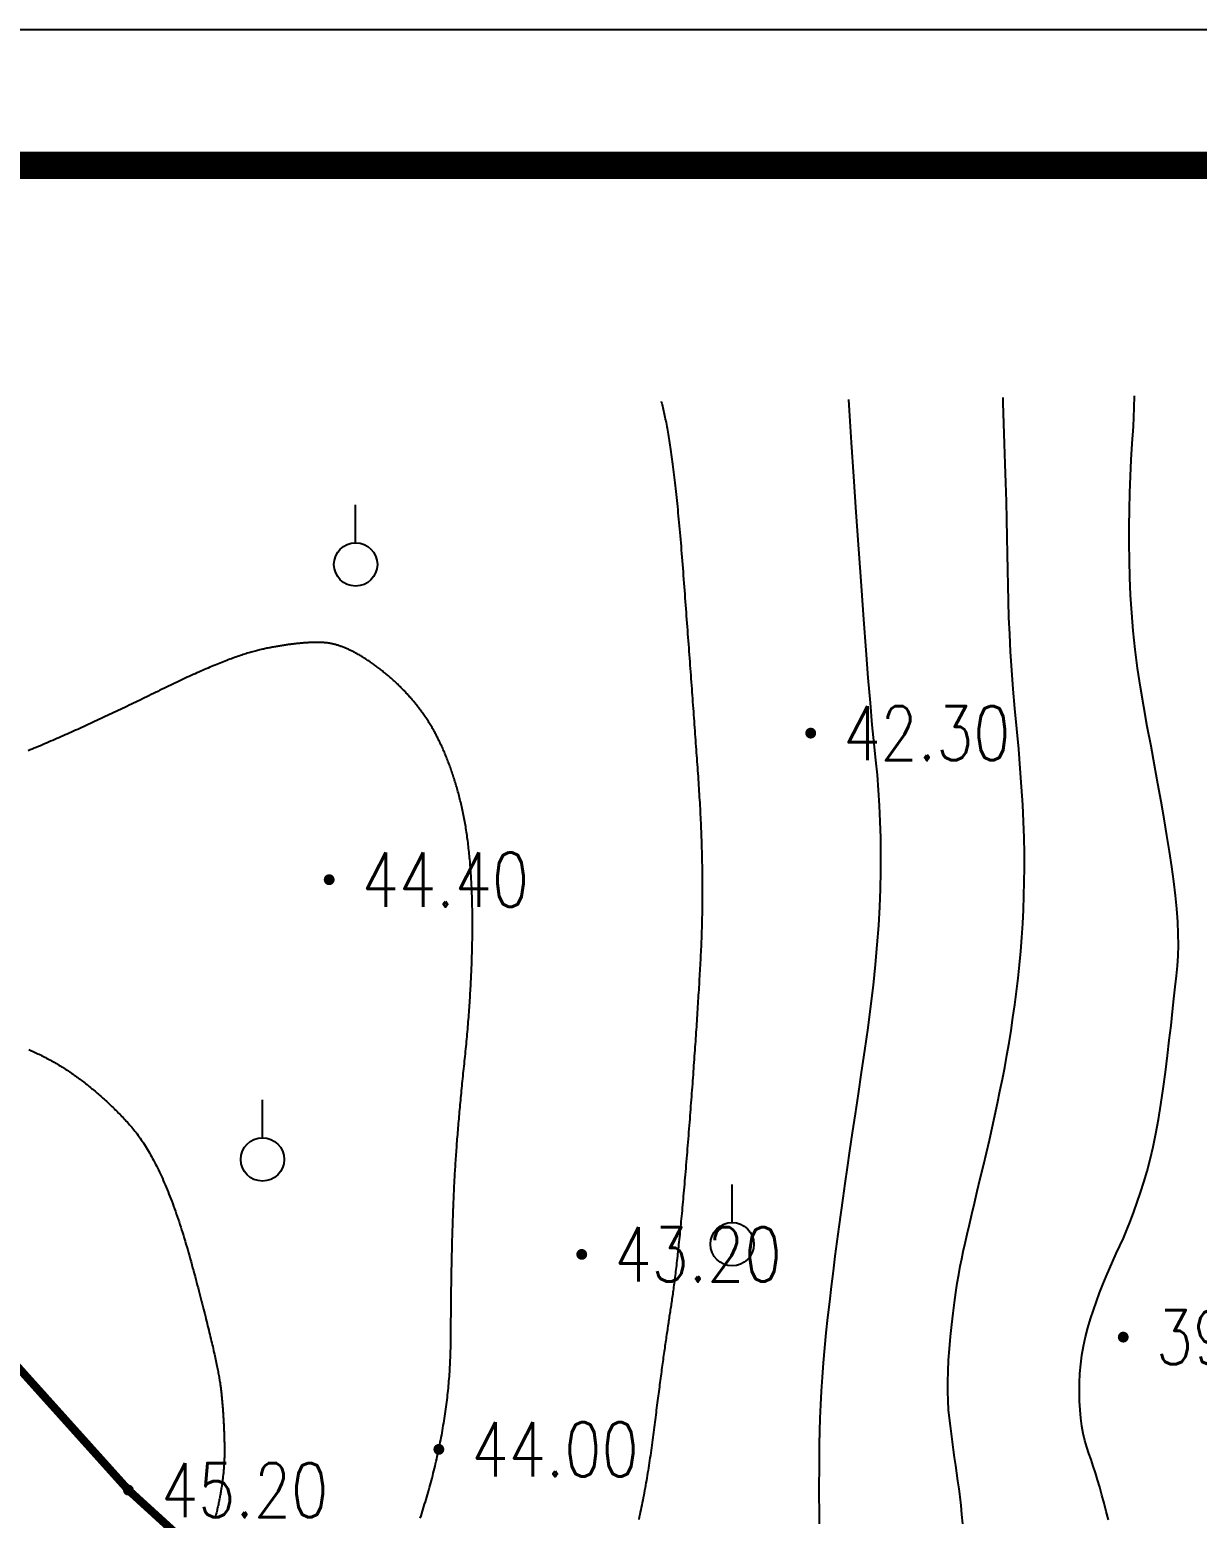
# Model space of a CAD drawing. Extents: x 39624947 to 39626627, y 3418539 to 3418836.
# Drawn here: x 39626000.7 to 39626043.8, y 3418781.3 to 3418836.2 of the extents above; entities that cross this region are included whole.
import ezdxf
from ezdxf.enums import TextEntityAlignment as Align

# ---------------------------------------------------------------- set-up
doc = ezdxf.new("R2010")
doc.units = 0
doc.linetypes.add('X3', pattern=[5, 4, -1])
doc.layers.get('0').update_dxf_attribs({"linetype": 'CONTINUOUS'})
for name, color, linetype in [('DLSS', 4, 'CONTINUOUS'), ('GCD', 7, 'CONTINUOUS'), ('PUB_TITLE', 4, 'CONTINUOUS'), ('PUB_WALL', 9, 'CONTINUOUS')]:
    doc.layers.add(name, color=color, linetype=linetype)
doc.styles.add('HZ', font='rs.shx', dxfattribs={"width": 0.8, "bigfont": 'hztxt.shx'})

# ---------------------------------------------------------------- blocks, each defined once
blk = doc.blocks.new('GC125')
blk.add_line((0, 0.8), (0, 2.2))
blk.add_circle((0, 0), 0.8)
blk = doc.blocks.new('GC200')
at = {"linetype": 'Continuous', "const_width": 0.2, "flags": 128}
blk.add_lwpolyline([(-0.1, 0, 1), (0.1, 0, 1)], format="xyb", close=True, dxfattribs=at)
blk = doc.blocks.new('111133333777777')
at = {"layer": 'PUB_WALL', "color": 252, "ltscale": 0.01}
for points, elevation in [([(39623380.284, 3418814.737), (39623380.285, 3418814.733), (39623380.299, 3418814.68), (39623380.313, 3418814.626), (39623380.326, 3418814.571), (39623380.34, 3418814.516), (39623380.354, 3418814.459), (39623380.367, 3418814.402), (39623380.381, 3418814.343), (39623380.394, 3418814.283), (39623380.408, 3418814.222), (39623380.421, 3418814.159), (39623380.434, 3418814.095), (39623380.448, 3418814.029), (39623380.461, 3418813.962), (39623380.474, 3418813.894), (39623380.487, 3418813.824), (39623380.5, 3418813.753), (39623380.513, 3418813.68), (39623380.526, 3418813.607), (39623380.539, 3418813.531), (39623380.552, 3418813.455), (39623380.564, 3418813.377), (39623380.577, 3418813.297), (39623380.59, 3418813.217), (39623380.602, 3418813.134), (39623380.615, 3418813.051), (39623380.627, 3418812.966), (39623380.64, 3418812.88), (39623380.652, 3418812.792), (39623380.665, 3418812.703), (39623380.677, 3418812.613), (39623380.689, 3418812.521), (39623380.701, 3418812.428), (39623380.714, 3418812.334), (39623380.726, 3418812.238), (39623380.738, 3418812.14), (39623380.75, 3418812.042), (39623380.762, 3418811.942), (39623380.774, 3418811.84), (39623380.785, 3418811.738), (39623380.797, 3418811.634), (39623380.809, 3418811.528), (39623380.821, 3418811.421), (39623380.832, 3418811.313), (39623380.844, 3418811.203), (39623380.855, 3418811.092), (39623380.867, 3418810.98), (39623380.878, 3418810.866), (39623380.89, 3418810.751), (39623380.901, 3418810.634), (39623380.912, 3418810.517), (39623380.924, 3418810.397), (39623380.935, 3418810.277), (39623380.946, 3418810.155), (39623380.957, 3418810.031), (39623380.968, 3418809.906), (39623380.979, 3418809.78), (39623380.99, 3418809.653), (39623381.001, 3418809.524), (39623381.012, 3418809.394), (39623381.022, 3418809.262), (39623381.033, 3418809.129), (39623381.044, 3418808.995), (39623381.054, 3418808.861), (39623381.065, 3418808.726), (39623381.076, 3418808.591), (39623381.086, 3418808.455), (39623381.096, 3418808.319), (39623381.107, 3418808.182), (39623381.117, 3418808.045), (39623381.127, 3418807.908), (39623381.138, 3418807.772), (39623381.148, 3418807.635), (39623381.158, 3418807.5), (39623381.168, 3418807.365), (39623381.178, 3418807.23), (39623381.188, 3418807.096), (39623381.198, 3418806.963), (39623381.208, 3418806.83), (39623381.218, 3418806.697), (39623381.228, 3418806.565), (39623381.238, 3418806.433), (39623381.247, 3418806.302), (39623381.257, 3418806.171), (39623381.267, 3418806.041), (39623381.276, 3418805.912), (39623381.286, 3418805.782), (39623381.295, 3418805.654), (39623381.305, 3418805.526), (39623381.314, 3418805.398), (39623381.324, 3418805.271), (39623381.333, 3418805.144), (39623381.342, 3418805.018), (39623381.351, 3418804.892), (39623381.361, 3418804.767), (39623381.37, 3418804.642), (39623381.379, 3418804.518), (39623381.388, 3418804.394), (39623381.397, 3418804.271), (39623381.406, 3418804.148), (39623381.415, 3418804.025), (39623381.424, 3418803.904), (39623381.433, 3418803.782), (39623381.441, 3418803.661), (39623381.45, 3418803.541), (39623381.459, 3418803.421), (39623381.468, 3418803.302), (39623381.476, 3418803.183), (39623381.485, 3418803.064), (39623381.493, 3418802.947), (39623381.502, 3418802.829), (39623381.51, 3418802.712), (39623381.519, 3418802.596), (39623381.527, 3418802.48), (39623381.535, 3418802.364), (39623381.543, 3418802.249), (39623381.552, 3418802.135), (39623381.56, 3418802.021), (39623381.568, 3418801.907), (39623381.576, 3418801.794), (39623381.584, 3418801.682), (39623381.592, 3418801.57), (39623381.6, 3418801.458), (39623381.608, 3418801.347), (39623381.616, 3418801.237), (39623381.623, 3418801.127), (39623381.631, 3418801.017), (39623381.639, 3418800.908), (39623381.646, 3418800.799), (39623381.654, 3418800.69), (39623381.661, 3418800.582), (39623381.668, 3418800.474), (39623381.675, 3418800.366), (39623381.682, 3418800.259), (39623381.688, 3418800.151), (39623381.695, 3418800.045), (39623381.701, 3418799.938), (39623381.707, 3418799.831), (39623381.713, 3418799.725), (39623381.719, 3418799.619), (39623381.724, 3418799.512), (39623381.729, 3418799.407), (39623381.735, 3418799.301), (39623381.739, 3418799.195), (39623381.744, 3418799.09), (39623381.749, 3418798.985), (39623381.753, 3418798.88), (39623381.757, 3418798.775), (39623381.761, 3418798.67), (39623381.764, 3418798.565), (39623381.768, 3418798.461), (39623381.771, 3418798.357), (39623381.774, 3418798.253), (39623381.777, 3418798.149), (39623381.78, 3418798.045), (39623381.782, 3418797.942), (39623381.784, 3418797.838), (39623381.786, 3418797.735), (39623381.788, 3418797.632), (39623381.79, 3418797.529), (39623381.791, 3418797.427), (39623381.793, 3418797.324), (39623381.794, 3418797.222), (39623381.794, 3418797.12), (39623381.795, 3418797.018), (39623381.795, 3418796.916), (39623381.796, 3418796.814), (39623381.796, 3418796.713), (39623381.796, 3418796.612), (39623381.795, 3418796.511), (39623381.795, 3418796.41), (39623381.794, 3418796.309), (39623381.793, 3418796.208), (39623381.792, 3418796.108), (39623381.79, 3418796.008), (39623381.789, 3418795.907), (39623381.787, 3418795.807), (39623381.785, 3418795.708), (39623381.783, 3418795.608), (39623381.78, 3418795.509), (39623381.778, 3418795.409), (39623381.775, 3418795.31), (39623381.772, 3418795.212), (39623381.769, 3418795.113), (39623381.765, 3418795.014), (39623381.762, 3418794.916), (39623381.758, 3418794.818), (39623381.754, 3418794.72), (39623381.75, 3418794.622), (39623381.745, 3418794.524), (39623381.741, 3418794.426), (39623381.736, 3418794.328), (39623381.731, 3418794.231), (39623381.726, 3418794.132), (39623381.721, 3418794.034), (39623381.716, 3418793.936), (39623381.71, 3418793.837), (39623381.705, 3418793.739), (39623381.699, 3418793.64), (39623381.693, 3418793.541), (39623381.688, 3418793.441), (39623381.682, 3418793.341), (39623381.676, 3418793.24), (39623381.67, 3418793.139), (39623381.664, 3418793.038), (39623381.657, 3418792.936), (39623381.651, 3418792.834), (39623381.645, 3418792.731), (39623381.638, 3418792.628), (39623381.632, 3418792.524), (39623381.625, 3418792.42), (39623381.619, 3418792.316), (39623381.612, 3418792.211), (39623381.605, 3418792.106), (39623381.599, 3418792), (39623381.592, 3418791.894), (39623381.585, 3418791.787), (39623381.578, 3418791.68), (39623381.57, 3418791.573), (39623381.563, 3418791.465), (39623381.556, 3418791.357), (39623381.549, 3418791.248), (39623381.541, 3418791.139), (39623381.534, 3418791.03), (39623381.526, 3418790.92), (39623381.519, 3418790.809), (39623381.511, 3418790.698), (39623381.503, 3418790.587), (39623381.495, 3418790.475), (39623381.487, 3418790.363), (39623381.479, 3418790.251), (39623381.471, 3418790.138), (39623381.463, 3418790.024), (39623381.455, 3418789.91), (39623381.446, 3418789.796), (39623381.438, 3418789.681), (39623381.43, 3418789.566), (39623381.421, 3418789.451), (39623381.412, 3418789.335), (39623381.404, 3418789.218), (39623381.395, 3418789.102), (39623381.386, 3418788.984), (39623381.377, 3418788.867), (39623381.368, 3418788.749), (39623381.359, 3418788.63), (39623381.35, 3418788.511), (39623381.341, 3418788.392), (39623381.332, 3418788.272), (39623381.322, 3418788.152), (39623381.313, 3418788.031), (39623381.303, 3418787.91), (39623381.294, 3418787.788), (39623381.284, 3418787.666), (39623381.275, 3418787.544), (39623381.265, 3418787.422), (39623381.255, 3418787.299), (39623381.245, 3418787.178), (39623381.235, 3418787.056), (39623381.225, 3418786.935), (39623381.216, 3418786.814), (39623381.206, 3418786.694), (39623381.196, 3418786.574), (39623381.186, 3418786.454), (39623381.176, 3418786.336), (39623381.166, 3418786.219), (39623381.156, 3418786.103), (39623381.146, 3418785.988), (39623381.136, 3418785.874), (39623381.126, 3418785.761), (39623381.117, 3418785.649), (39623381.107, 3418785.538), (39623381.097, 3418785.429), (39623381.087, 3418785.32), (39623381.078, 3418785.213), (39623381.068, 3418785.107), (39623381.058, 3418785.001), (39623381.049, 3418784.897), (39623381.039, 3418784.794), (39623381.029, 3418784.692), (39623381.02, 3418784.591), (39623381.01, 3418784.492), (39623381.001, 3418784.393), (39623380.991, 3418784.295), (39623380.982, 3418784.199), (39623380.972, 3418784.104), (39623380.963, 3418784.009), (39623380.953, 3418783.916), (39623380.944, 3418783.824), (39623380.934, 3418783.733), (39623380.925, 3418783.643), (39623380.916, 3418783.554), (39623380.906, 3418783.466), (39623380.897, 3418783.38), (39623380.888, 3418783.294), (39623380.878, 3418783.21), (39623380.869, 3418783.126), (39623380.86, 3418783.044), (39623380.85, 3418782.963), (39623380.841, 3418782.882), (39623380.832, 3418782.803), (39623380.823, 3418782.726), (39623380.814, 3418782.649), (39623380.805, 3418782.573), (39623380.796, 3418782.498), (39623380.786, 3418782.425), (39623380.777, 3418782.352), (39623380.768, 3418782.281), (39623380.759, 3418782.21), (39623380.75, 3418782.141), (39623380.741, 3418782.073), (39623380.732, 3418782.006), (39623380.723, 3418781.94), (39623380.715, 3418781.875), (39623380.706, 3418781.811), (39623380.697, 3418781.749), (39623380.688, 3418781.687), (39623380.679, 3418781.627), (39623380.67, 3418781.567), (39623380.661, 3418781.509), (39623380.653, 3418781.45), (39623380.644, 3418781.392), (39623380.635, 3418781.334), (39623380.626, 3418781.276), (39623380.617, 3418781.218), (39623380.608, 3418781.161), (39623380.599, 3418781.104), (39623380.59, 3418781.046), (39623380.581, 3418780.988), (39623380.572, 3418780.93), (39623380.563, 3418780.87), (39623380.554, 3418780.81), (39623380.545, 3418780.75), (39623380.536, 3418780.689), (39623380.526, 3418780.627), (39623380.517, 3418780.564), (39623380.508, 3418780.501), (39623380.498, 3418780.437), (39623380.489, 3418780.373), (39623380.479, 3418780.308), (39623380.469, 3418780.242), (39623380.46, 3418780.176), (39623380.45, 3418780.109), (39623380.44, 3418780.041), (39623380.431, 3418779.973), (39623380.421, 3418779.904), (39623380.411, 3418779.834), (39623380.401, 3418779.764), (39623380.391, 3418779.693), (39623380.381, 3418779.622), (39623380.371, 3418779.549), (39623380.36, 3418779.477), (39623380.35, 3418779.403), (39623380.34, 3418779.329), (39623380.33, 3418779.254), (39623380.319, 3418779.179), (39623380.309, 3418779.103), (39623380.298, 3418779.026), (39623380.288, 3418778.949), (39623380.277, 3418778.871), (39623380.267, 3418778.793), (39623380.256, 3418778.713), (39623380.245, 3418778.634), (39623380.234, 3418778.553), (39623380.224, 3418778.472), (39623380.213, 3418778.39), (39623380.202, 3418778.308), (39623380.191, 3418778.225), (39623380.18, 3418778.141), (39623380.169, 3418778.057), (39623380.158, 3418777.972), (39623380.146, 3418777.886), (39623380.135, 3418777.8), (39623380.124, 3418777.713), (39623380.112, 3418777.625), (39623380.101, 3418777.537), (39623380.09, 3418777.448), (39623380.078, 3418777.359), (39623380.067, 3418777.269), (39623380.055, 3418777.178), (39623380.043, 3418777.087), (39623380.032, 3418776.995), (39623380.02, 3418776.902), (39623380.008, 3418776.809), (39623379.996, 3418776.715), (39623379.984, 3418776.622), (39623379.972, 3418776.528), (39623379.959, 3418776.434), (39623379.947, 3418776.34), (39623379.934, 3418776.246), (39623379.921, 3418776.151), (39623379.908, 3418776.057), (39623379.895, 3418775.962), (39623379.882, 3418775.868), (39623379.868, 3418775.774), (39623379.854, 3418775.681), (39623379.84, 3418775.587), (39623379.825, 3418775.494), (39623379.811, 3418775.401), (39623379.796, 3418775.309), (39623379.781, 3418775.216), (39623379.766, 3418775.124), (39623379.75, 3418775.032), (39623379.734, 3418774.94), (39623379.719, 3418774.849), (39623379.702, 3418774.757), (39623379.686, 3418774.666), (39623379.669, 3418774.576), (39623379.652, 3418774.485), (39623379.635, 3418774.395), (39623379.618, 3418774.304), (39623379.6, 3418774.215), (39623379.583, 3418774.125), (39623379.565, 3418774.035), (39623379.546, 3418773.946), (39623379.528, 3418773.857), (39623379.509, 3418773.768), (39623379.49, 3418773.68), (39623379.471, 3418773.592), (39623379.452, 3418773.504)], 43), ([(39623387.189, 3418814.821), (39623387.215, 3418814.413), (39623387.292, 3418813.223), (39623387.375, 3418811.973), (39623387.463, 3418810.662), (39623387.557, 3418809.29), (39623387.652, 3418807.942), (39623387.742, 3418806.701), (39623387.827, 3418805.569), (39623387.908, 3418804.543), (39623387.985, 3418803.625), (39623388.057, 3418802.815), (39623388.125, 3418802.112), (39623388.188, 3418801.517), (39623388.244, 3418800.969), (39623388.29, 3418800.408), (39623388.326, 3418799.833), (39623388.352, 3418799.245), (39623388.368, 3418798.643), (39623388.374, 3418798.028), (39623388.37, 3418797.399), (39623388.356, 3418796.757), (39623388.33, 3418796.097), (39623388.291, 3418795.413), (39623388.239, 3418794.704), (39623388.174, 3418793.972), (39623388.095, 3418793.217), (39623388.003, 3418792.437), (39623387.898, 3418791.634), (39623387.78, 3418790.807), (39623387.658, 3418789.987), (39623387.542, 3418789.207), (39623387.433, 3418788.467), (39623387.33, 3418787.766), (39623387.233, 3418787.105), (39623387.143, 3418786.483), (39623387.059, 3418785.9), (39623386.981, 3418785.357), (39623386.907, 3418784.831), (39623386.834, 3418784.297), (39623386.762, 3418783.757), (39623386.691, 3418783.21), (39623386.622, 3418782.657), (39623386.554, 3418782.097), (39623386.487, 3418781.53), (39623386.421, 3418780.956), (39623386.36, 3418780.385), (39623386.305, 3418779.828), (39623386.257, 3418779.283), (39623386.217, 3418778.752), (39623386.183, 3418778.234), (39623386.156, 3418777.729), (39623386.136, 3418777.237), (39623386.123, 3418776.758), (39623386.114, 3418776.284), (39623386.108, 3418775.805), (39623386.104, 3418775.321), (39623386.102, 3418774.833), (39623386.102, 3418774.34), (39623386.104, 3418773.843), (39623386.108, 3418773.342)], 42), ([(39623391.407, 3418773.346), (39623391.377, 3418773.687), (39623391.344, 3418774.016), (39623391.308, 3418774.332), (39623391.27, 3418774.636), (39623391.229, 3418774.927), (39623391.186, 3418775.212), (39623391.145, 3418775.499), (39623391.104, 3418775.787), (39623391.065, 3418776.076), (39623391.026, 3418776.367), (39623390.988, 3418776.658), (39623390.951, 3418776.951), (39623390.915, 3418777.245), (39623390.884, 3418777.55), (39623390.864, 3418777.874), (39623390.854, 3418778.219), (39623390.854, 3418778.584), (39623390.864, 3418778.969), (39623390.885, 3418779.375), (39623390.916, 3418779.8), (39623390.957, 3418780.246), (39623391.005, 3418780.689), (39623391.053, 3418781.109), (39623391.102, 3418781.504), (39623391.152, 3418781.875), (39623391.204, 3418782.222), (39623391.257, 3418782.544), (39623391.311, 3418782.843), (39623391.366, 3418783.117), (39623391.425, 3418783.393), (39623391.492, 3418783.696), (39623391.566, 3418784.025), (39623391.649, 3418784.382), (39623391.738, 3418784.766), (39623391.836, 3418785.176), (39623391.941, 3418785.614), (39623392.053, 3418786.079), (39623392.168, 3418786.554), (39623392.279, 3418787.025), (39623392.386, 3418787.49), (39623392.49, 3418787.95), (39623392.59, 3418788.405), (39623392.686, 3418788.854), (39623392.778, 3418789.299), (39623392.867, 3418789.738), (39623392.952, 3418790.179), (39623393.033, 3418790.626), (39623393.111, 3418791.082), (39623393.185, 3418791.544), (39623393.255, 3418792.014), (39623393.321, 3418792.492), (39623393.384, 3418792.977), (39623393.443, 3418793.469), (39623393.497, 3418793.967), (39623393.543, 3418794.468), (39623393.583, 3418794.972), (39623393.617, 3418795.48), (39623393.643, 3418795.99), (39623393.663, 3418796.505), (39623393.676, 3418797.022), (39623393.682, 3418797.543), (39623393.68, 3418798.08), (39623393.668, 3418798.646), (39623393.647, 3418799.243), (39623393.616, 3418799.868), (39623393.576, 3418800.523), (39623393.527, 3418801.208), (39623393.468, 3418801.922), (39623393.399, 3418802.666), (39623393.33, 3418803.412), (39623393.269, 3418804.134), (39623393.217, 3418804.832), (39623393.172, 3418805.504), (39623393.137, 3418806.153), (39623393.109, 3418806.777), (39623393.09, 3418807.376), (39623393.079, 3418807.951), (39623393.071, 3418808.525), (39623393.06, 3418809.122), (39623393.047, 3418809.742), (39623393.031, 3418810.384), (39623393.013, 3418811.049), (39623392.992, 3418811.736), (39623392.968, 3418812.446), (39623392.942, 3418813.179), (39623392.918, 3418813.928), (39623392.901, 3418814.686), (39623392.899, 3418814.89)], 41), ([(39623396.776, 3418773.488), (39623396.697, 3418773.802), (39623396.618, 3418774.109), (39623396.539, 3418774.404), (39623396.46, 3418774.688), (39623396.38, 3418774.96), (39623396.299, 3418775.222), (39623396.218, 3418775.472), (39623396.137, 3418775.711), (39623396.054, 3418775.939), (39623395.977, 3418776.168), (39623395.909, 3418776.413), (39623395.851, 3418776.673), (39623395.803, 3418776.949), (39623395.765, 3418777.239), (39623395.736, 3418777.545), (39623395.717, 3418777.866), (39623395.708, 3418778.202), (39623395.711, 3418778.545), (39623395.727, 3418778.886), (39623395.758, 3418779.226), (39623395.802, 3418779.564), (39623395.86, 3418779.901), (39623395.932, 3418780.236), (39623396.018, 3418780.569), (39623396.118, 3418780.901), (39623396.226, 3418781.229), (39623396.337, 3418781.548), (39623396.451, 3418781.861), (39623396.569, 3418782.166), (39623396.689, 3418782.463), (39623396.813, 3418782.753), (39623396.94, 3418783.036), (39623397.07, 3418783.311), (39623397.201, 3418783.59), (39623397.33, 3418783.883), (39623397.459, 3418784.191), (39623397.587, 3418784.513), (39623397.713, 3418784.85), (39623397.838, 3418785.202), (39623397.962, 3418785.568), (39623398.085, 3418785.948), (39623398.205, 3418786.351), (39623398.319, 3418786.783), (39623398.427, 3418787.245), (39623398.529, 3418787.737), (39623398.626, 3418788.259), (39623398.717, 3418788.81), (39623398.802, 3418789.392), (39623398.881, 3418790.003), (39623398.955, 3418790.612), (39623399.024, 3418791.187), (39623399.087, 3418791.728), (39623399.145, 3418792.236), (39623399.197, 3418792.71), (39623399.244, 3418793.15), (39623399.286, 3418793.556), (39623399.322, 3418793.929), (39623399.348, 3418794.297), (39623399.36, 3418794.69), (39623399.356, 3418795.109), (39623399.338, 3418795.552), (39623399.305, 3418796.021), (39623399.258, 3418796.514), (39623399.195, 3418797.033), (39623399.118, 3418797.576), (39623399.03, 3418798.144), (39623398.935, 3418798.734), (39623398.832, 3418799.347), (39623398.723, 3418799.982), (39623398.606, 3418800.64), (39623398.482, 3418801.321), (39623398.351, 3418802.024), (39623398.213, 3418802.75), (39623398.079, 3418803.481), (39623397.961, 3418804.2), (39623397.857, 3418804.905), (39623397.769, 3418805.599), (39623397.696, 3418806.279), (39623397.638, 3418806.948), (39623397.595, 3418807.603), (39623397.568, 3418808.246), (39623397.552, 3418808.881), (39623397.544, 3418809.51), (39623397.544, 3418810.135), (39623397.552, 3418810.755), (39623397.567, 3418811.371), (39623397.59, 3418811.981), (39623397.621, 3418812.587), (39623397.66, 3418813.189), (39623397.698, 3418813.817), (39623397.727, 3418814.506), (39623397.739, 3418814.949)], 40)]:
    blk.add_lwpolyline(points, dxfattribs=dict(at, elevation=elevation))
for points in [[(39623371.395, 3418773.548), (39623371.422, 3418773.633), (39623371.449, 3418773.718), (39623371.476, 3418773.804), (39623371.503, 3418773.89), (39623371.529, 3418773.977), (39623371.556, 3418774.063), (39623371.582, 3418774.15), (39623371.608, 3418774.238), (39623371.634, 3418774.325), (39623371.659, 3418774.413), (39623371.684, 3418774.501), (39623371.709, 3418774.589), (39623371.734, 3418774.677), (39623371.758, 3418774.765), (39623371.782, 3418774.854), (39623371.806, 3418774.942), (39623371.829, 3418775.031), (39623371.852, 3418775.119), (39623371.875, 3418775.207), (39623371.897, 3418775.296), (39623371.919, 3418775.384), (39623371.94, 3418775.472), (39623371.961, 3418775.56), (39623371.982, 3418775.649), (39623372.002, 3418775.737), (39623372.022, 3418775.825), (39623372.042, 3418775.913), (39623372.061, 3418776), (39623372.08, 3418776.088), (39623372.098, 3418776.176), (39623372.116, 3418776.264), (39623372.133, 3418776.351), (39623372.151, 3418776.439), (39623372.167, 3418776.527), (39623372.184, 3418776.614), (39623372.2, 3418776.701), (39623372.215, 3418776.789), (39623372.231, 3418776.876), (39623372.245, 3418776.963), (39623372.26, 3418777.051), (39623372.274, 3418777.138), (39623372.288, 3418777.225), (39623372.301, 3418777.312), (39623372.314, 3418777.399), (39623372.326, 3418777.486), (39623372.338, 3418777.573), (39623372.35, 3418777.659), (39623372.361, 3418777.746), (39623372.372, 3418777.833), (39623372.383, 3418777.919), (39623372.393, 3418778.006), (39623372.403, 3418778.092), (39623372.412, 3418778.179), (39623372.421, 3418778.265), (39623372.43, 3418778.351), (39623372.438, 3418778.438), (39623372.446, 3418778.524), (39623372.453, 3418778.61), (39623372.46, 3418778.696), (39623372.467, 3418778.782), (39623372.473, 3418778.868), (39623372.479, 3418778.954), (39623372.484, 3418779.04), (39623372.49, 3418779.126), (39623372.494, 3418779.211), (39623372.499, 3418779.297), (39623372.502, 3418779.383), (39623372.506, 3418779.468), (39623372.509, 3418779.554), (39623372.512, 3418779.639), (39623372.514, 3418779.725), (39623372.516, 3418779.81), (39623372.518, 3418779.895), (39623372.52, 3418779.98), (39623372.521, 3418780.065), (39623372.522, 3418780.15), (39623372.523, 3418780.235), (39623372.524, 3418780.319), (39623372.525, 3418780.404), (39623372.525, 3418780.488), (39623372.525, 3418780.572), (39623372.526, 3418780.656), (39623372.526, 3418780.74), (39623372.527, 3418780.823), (39623372.527, 3418780.907), (39623372.528, 3418780.99), (39623372.529, 3418781.072), (39623372.529, 3418781.155), (39623372.53, 3418781.238), (39623372.531, 3418781.32), (39623372.532, 3418781.402), (39623372.533, 3418781.483), (39623372.533, 3418781.565), (39623372.534, 3418781.646), (39623372.535, 3418781.728), (39623372.536, 3418781.808), (39623372.537, 3418781.889), (39623372.538, 3418781.97), (39623372.54, 3418782.05), (39623372.541, 3418782.13), (39623372.542, 3418782.21), (39623372.543, 3418782.29), (39623372.545, 3418782.369), (39623372.546, 3418782.448), (39623372.547, 3418782.527), (39623372.549, 3418782.606), (39623372.55, 3418782.685), (39623372.552, 3418782.763), (39623372.553, 3418782.841), (39623372.555, 3418782.919), (39623372.556, 3418782.997), (39623372.558, 3418783.075), (39623372.56, 3418783.152), (39623372.561, 3418783.229), (39623372.563, 3418783.306), (39623372.565, 3418783.383), (39623372.567, 3418783.459), (39623372.569, 3418783.535), (39623372.571, 3418783.611), (39623372.573, 3418783.687), (39623372.575, 3418783.763), (39623372.577, 3418783.838), (39623372.579, 3418783.913), (39623372.581, 3418783.988), (39623372.583, 3418784.063), (39623372.585, 3418784.138), (39623372.587, 3418784.212), (39623372.59, 3418784.286), (39623372.592, 3418784.36), (39623372.594, 3418784.434), (39623372.597, 3418784.507), (39623372.599, 3418784.581), (39623372.602, 3418784.654), (39623372.604, 3418784.727), (39623372.607, 3418784.799), (39623372.609, 3418784.872), (39623372.612, 3418784.944), (39623372.615, 3418785.016), (39623372.618, 3418785.089), (39623372.621, 3418785.161), (39623372.624, 3418785.234), (39623372.627, 3418785.307), (39623372.63, 3418785.379), (39623372.633, 3418785.452), (39623372.636, 3418785.525), (39623372.64, 3418785.598), (39623372.643, 3418785.672), (39623372.647, 3418785.746), (39623372.65, 3418785.82), (39623372.654, 3418785.895), (39623372.658, 3418785.97), (39623372.662, 3418786.045), (39623372.667, 3418786.12), (39623372.671, 3418786.196), (39623372.675, 3418786.272), (39623372.68, 3418786.349), (39623372.685, 3418786.426), (39623372.689, 3418786.503), (39623372.694, 3418786.58), (39623372.699, 3418786.658), (39623372.704, 3418786.736), (39623372.709, 3418786.815), (39623372.715, 3418786.894), (39623372.72, 3418786.973), (39623372.726, 3418787.052), (39623372.731, 3418787.132), (39623372.737, 3418787.212), (39623372.743, 3418787.293), (39623372.749, 3418787.373), (39623372.755, 3418787.454), (39623372.761, 3418787.536), (39623372.768, 3418787.617), (39623372.774, 3418787.7), (39623372.781, 3418787.782), (39623372.787, 3418787.865), (39623372.794, 3418787.948), (39623372.801, 3418788.031), (39623372.808, 3418788.115), (39623372.815, 3418788.199), (39623372.823, 3418788.283), (39623372.83, 3418788.368), (39623372.837, 3418788.453), (39623372.845, 3418788.538), (39623372.853, 3418788.623), (39623372.86, 3418788.709), (39623372.868, 3418788.796), (39623372.876, 3418788.882), (39623372.885, 3418788.969), (39623372.893, 3418789.056), (39623372.901, 3418789.144), (39623372.91, 3418789.232), (39623372.918, 3418789.32), (39623372.927, 3418789.409), (39623372.936, 3418789.497), (39623372.945, 3418789.587), (39623372.954, 3418789.676), (39623372.963, 3418789.766), (39623372.972, 3418789.856), (39623372.982, 3418789.947), (39623372.991, 3418790.037), (39623373.001, 3418790.128), (39623373.01, 3418790.219), (39623373.02, 3418790.311), (39623373.029, 3418790.402), (39623373.038, 3418790.493), (39623373.048, 3418790.585), (39623373.057, 3418790.676), (39623373.067, 3418790.768), (39623373.076, 3418790.859), (39623373.085, 3418790.95), (39623373.094, 3418791.041), (39623373.102, 3418791.132), (39623373.111, 3418791.223), (39623373.119, 3418791.314), (39623373.128, 3418791.404), (39623373.136, 3418791.494), (39623373.144, 3418791.585), (39623373.151, 3418791.674), (39623373.159, 3418791.764), (39623373.166, 3418791.854), (39623373.173, 3418791.943), (39623373.18, 3418792.032), (39623373.187, 3418792.121), (39623373.194, 3418792.21), (39623373.2, 3418792.299), (39623373.207, 3418792.387), (39623373.213, 3418792.476), (39623373.219, 3418792.564), (39623373.224, 3418792.652), (39623373.23, 3418792.74), (39623373.236, 3418792.827), (39623373.241, 3418792.915), (39623373.246, 3418793.002), (39623373.251, 3418793.089), (39623373.256, 3418793.176), (39623373.26, 3418793.263), (39623373.265, 3418793.349), (39623373.269, 3418793.435), (39623373.273, 3418793.522), (39623373.277, 3418793.608), (39623373.281, 3418793.694), (39623373.284, 3418793.779), (39623373.288, 3418793.865), (39623373.291, 3418793.95), (39623373.294, 3418794.035), (39623373.297, 3418794.12), (39623373.299, 3418794.205), (39623373.302, 3418794.29), (39623373.304, 3418794.374), (39623373.307, 3418794.458), (39623373.309, 3418794.542), (39623373.31, 3418794.626), (39623373.312, 3418794.71), (39623373.314, 3418794.794), (39623373.315, 3418794.877), (39623373.316, 3418794.96), (39623373.317, 3418795.043), (39623373.318, 3418795.126), (39623373.319, 3418795.209), (39623373.319, 3418795.291), (39623373.319, 3418795.374), (39623373.319, 3418795.456), (39623373.319, 3418795.538), (39623373.319, 3418795.62), (39623373.319, 3418795.701), (39623373.318, 3418795.783), (39623373.317, 3418795.863), (39623373.316, 3418795.944), (39623373.315, 3418796.025), (39623373.314, 3418796.105), (39623373.312, 3418796.185), (39623373.31, 3418796.264), (39623373.309, 3418796.343), (39623373.306, 3418796.422), (39623373.304, 3418796.5), (39623373.301, 3418796.578), (39623373.298, 3418796.656), (39623373.295, 3418796.733), (39623373.292, 3418796.81), (39623373.288, 3418796.886), (39623373.285, 3418796.962), (39623373.281, 3418797.038), (39623373.276, 3418797.113), (39623373.272, 3418797.188), (39623373.267, 3418797.262), (39623373.263, 3418797.336), (39623373.257, 3418797.409), (39623373.252, 3418797.482), (39623373.247, 3418797.555), (39623373.241, 3418797.627), (39623373.235, 3418797.699), (39623373.229, 3418797.771), (39623373.222, 3418797.842), (39623373.216, 3418797.913), (39623373.209, 3418797.983), (39623373.202, 3418798.053), (39623373.194, 3418798.122), (39623373.187, 3418798.191), (39623373.179, 3418798.26), (39623373.171, 3418798.328), (39623373.163, 3418798.396), (39623373.155, 3418798.463), (39623373.146, 3418798.53), (39623373.137, 3418798.597), (39623373.128, 3418798.663), (39623373.119, 3418798.729), (39623373.109, 3418798.794), (39623373.099, 3418798.859), (39623373.089, 3418798.924), (39623373.079, 3418798.988), (39623373.069, 3418799.052), (39623373.058, 3418799.115), (39623373.047, 3418799.178), (39623373.036, 3418799.241), (39623373.025, 3418799.303), (39623373.013, 3418799.365), (39623373.002, 3418799.426), (39623372.99, 3418799.487), (39623372.978, 3418799.547), (39623372.965, 3418799.608), (39623372.953, 3418799.667), (39623372.94, 3418799.727), (39623372.927, 3418799.786), (39623372.913, 3418799.844), (39623372.9, 3418799.902), (39623372.886, 3418799.96), (39623372.872, 3418800.017), (39623372.858, 3418800.074), (39623372.844, 3418800.13), (39623372.829, 3418800.187), (39623372.814, 3418800.242), (39623372.799, 3418800.298), (39623372.784, 3418800.353), (39623372.769, 3418800.407), (39623372.754, 3418800.462), (39623372.738, 3418800.516), (39623372.722, 3418800.569), (39623372.706, 3418800.622), (39623372.69, 3418800.675), (39623372.674, 3418800.728), (39623372.658, 3418800.78), (39623372.641, 3418800.832), (39623372.625, 3418800.884), (39623372.608, 3418800.935), (39623372.591, 3418800.986), (39623372.574, 3418801.037), (39623372.557, 3418801.087), (39623372.54, 3418801.137), (39623372.522, 3418801.186), (39623372.505, 3418801.236), (39623372.487, 3418801.285), (39623372.469, 3418801.333), (39623372.451, 3418801.382), (39623372.433, 3418801.43), (39623372.415, 3418801.477), (39623372.397, 3418801.525), (39623372.378, 3418801.572), (39623372.36, 3418801.618), (39623372.341, 3418801.665), (39623372.322, 3418801.711), (39623372.303, 3418801.756), (39623372.284, 3418801.802), (39623372.265, 3418801.847), (39623372.245, 3418801.892), (39623372.226, 3418801.936), (39623372.206, 3418801.98), (39623372.186, 3418802.024), (39623372.166, 3418802.067), (39623372.146, 3418802.11), (39623372.126, 3418802.153), (39623372.106, 3418802.195), (39623372.085, 3418802.237), (39623372.065, 3418802.279), (39623372.044, 3418802.321), (39623372.023, 3418802.362), (39623372.002, 3418802.402), (39623371.981, 3418802.443), (39623371.96, 3418802.483), (39623371.938, 3418802.523), (39623371.917, 3418802.562), (39623371.895, 3418802.601), (39623371.873, 3418802.64), (39623371.851, 3418802.679), (39623371.829, 3418802.717), (39623371.807, 3418802.755), (39623371.784, 3418802.792), (39623371.762, 3418802.829), (39623371.739, 3418802.866), (39623371.716, 3418802.903), (39623371.694, 3418802.939), (39623371.671, 3418802.975), (39623371.647, 3418803.01), (39623371.624, 3418803.045), (39623371.601, 3418803.08), (39623371.577, 3418803.115), (39623371.553, 3418803.15), (39623371.529, 3418803.184), (39623371.505, 3418803.218), (39623371.481, 3418803.252), (39623371.457, 3418803.285), (39623371.432, 3418803.319), (39623371.408, 3418803.352), (39623371.383, 3418803.385), (39623371.358, 3418803.418), (39623371.333, 3418803.451), (39623371.307, 3418803.483), (39623371.282, 3418803.516), (39623371.256, 3418803.548), (39623371.23, 3418803.58), (39623371.204, 3418803.612), (39623371.178, 3418803.644), (39623371.152, 3418803.676), (39623371.125, 3418803.708), (39623371.099, 3418803.739), (39623371.072, 3418803.771), (39623371.045, 3418803.802), (39623371.018, 3418803.833), (39623370.99, 3418803.864), (39623370.963, 3418803.894), (39623370.935, 3418803.925), (39623370.908, 3418803.955), (39623370.88, 3418803.986), (39623370.851, 3418804.016), (39623370.823, 3418804.046), (39623370.795, 3418804.076), (39623370.766, 3418804.106), (39623370.737, 3418804.135), (39623370.708, 3418804.165), (39623370.679, 3418804.194), (39623370.65, 3418804.223), (39623370.621, 3418804.252), (39623370.591, 3418804.281), (39623370.561, 3418804.31), (39623370.531, 3418804.338), (39623370.501, 3418804.367), (39623370.471, 3418804.395), (39623370.44, 3418804.423), (39623370.41, 3418804.451), (39623370.379, 3418804.479), (39623370.348, 3418804.506), (39623370.317, 3418804.534), (39623370.286, 3418804.561), (39623370.254, 3418804.589), (39623370.223, 3418804.616), (39623370.191, 3418804.643), (39623370.159, 3418804.669), (39623370.127, 3418804.696), (39623370.095, 3418804.723), (39623370.063, 3418804.749), (39623370.03, 3418804.775), (39623369.997, 3418804.801), (39623369.964, 3418804.827), (39623369.931, 3418804.853), (39623369.898, 3418804.879), (39623369.865, 3418804.904), (39623369.831, 3418804.929), (39623369.798, 3418804.955), (39623369.764, 3418804.979), (39623369.73, 3418805.004), (39623369.697, 3418805.028), (39623369.663, 3418805.053), (39623369.629, 3418805.076), (39623369.595, 3418805.1), (39623369.562, 3418805.123), (39623369.528, 3418805.146), (39623369.494, 3418805.169), (39623369.461, 3418805.191), (39623369.428, 3418805.213), (39623369.395, 3418805.235), (39623369.362, 3418805.256), (39623369.329, 3418805.277), (39623369.296, 3418805.297), (39623369.264, 3418805.317), (39623369.231, 3418805.337), (39623369.199, 3418805.356), (39623369.167, 3418805.375), (39623369.135, 3418805.394), (39623369.103, 3418805.412), (39623369.071, 3418805.43), (39623369.039, 3418805.447), (39623369.008, 3418805.464), (39623368.977, 3418805.481), (39623368.945, 3418805.498), (39623368.914, 3418805.514), (39623368.883, 3418805.529), (39623368.852, 3418805.544), (39623368.822, 3418805.559), (39623368.791, 3418805.574), (39623368.761, 3418805.588), (39623368.731, 3418805.602), (39623368.701, 3418805.615), (39623368.671, 3418805.628), (39623368.641, 3418805.641), (39623368.611, 3418805.653), (39623368.581, 3418805.665), (39623368.552, 3418805.677), (39623368.523, 3418805.688), (39623368.493, 3418805.699), (39623368.464, 3418805.709), (39623368.436, 3418805.719), (39623368.407, 3418805.729), (39623368.378, 3418805.738), (39623368.35, 3418805.747), (39623368.321, 3418805.756), (39623368.293, 3418805.764), (39623368.265, 3418805.772), (39623368.237, 3418805.779), (39623368.209, 3418805.786), (39623368.182, 3418805.793), (39623368.154, 3418805.8), (39623368.127, 3418805.806), (39623368.1, 3418805.811), (39623368.072, 3418805.816), (39623368.045, 3418805.821), (39623368.019, 3418805.826), (39623367.992, 3418805.83), (39623367.965, 3418805.834), (39623367.939, 3418805.837), (39623367.913, 3418805.84), (39623367.886, 3418805.843), (39623367.86, 3418805.845), (39623367.834, 3418805.847), (39623367.808, 3418805.849), (39623367.782, 3418805.851), (39623367.755, 3418805.852), (39623367.729, 3418805.853), (39623367.703, 3418805.854), (39623367.676, 3418805.855), (39623367.649, 3418805.855), (39623367.623, 3418805.855), (39623367.595, 3418805.855), (39623367.568, 3418805.855), (39623367.541, 3418805.855), (39623367.513, 3418805.855), (39623367.485, 3418805.854), (39623367.456, 3418805.853), (39623367.428, 3418805.853), (39623367.399, 3418805.852), (39623367.37, 3418805.851), (39623367.341, 3418805.849), (39623367.311, 3418805.848), (39623367.281, 3418805.846), (39623367.252, 3418805.845), (39623367.221, 3418805.843), (39623367.191, 3418805.841), (39623367.16, 3418805.839), (39623367.129, 3418805.837), (39623367.098, 3418805.834), (39623367.067, 3418805.832), (39623367.035, 3418805.829), (39623367.003, 3418805.826), (39623366.971, 3418805.823), (39623366.939, 3418805.82), (39623366.906, 3418805.817), (39623366.873, 3418805.814), (39623366.84, 3418805.81), (39623366.807, 3418805.806), (39623366.773, 3418805.803), (39623366.739, 3418805.799), (39623366.705, 3418805.795), (39623366.671, 3418805.79), (39623366.636, 3418805.786), (39623366.602, 3418805.781), (39623366.567, 3418805.777), (39623366.531, 3418805.772), (39623366.496, 3418805.767), (39623366.46, 3418805.762), (39623366.424, 3418805.756), (39623366.388, 3418805.751), (39623366.352, 3418805.745), (39623366.315, 3418805.74), (39623366.278, 3418805.734), (39623366.241, 3418805.728), (39623366.203, 3418805.722), (39623366.166, 3418805.716), (39623366.128, 3418805.709), (39623366.09, 3418805.703), (39623366.051, 3418805.696), (39623366.013, 3418805.689), (39623365.974, 3418805.682), (39623365.935, 3418805.675), (39623365.895, 3418805.668), (39623365.856, 3418805.66), (39623365.816, 3418805.653), (39623365.776, 3418805.645), (39623365.735, 3418805.637), (39623365.694, 3418805.628), (39623365.653, 3418805.619), (39623365.611, 3418805.61), (39623365.569, 3418805.601), (39623365.526, 3418805.591), (39623365.482, 3418805.581), (39623365.439, 3418805.57), (39623365.394, 3418805.559), (39623365.349, 3418805.548), (39623365.303, 3418805.536), (39623365.257, 3418805.523), (39623365.21, 3418805.51), (39623365.162, 3418805.497), (39623365.114, 3418805.482), (39623365.065, 3418805.468), (39623365.015, 3418805.453), (39623364.965, 3418805.437), (39623364.914, 3418805.421), (39623364.863, 3418805.404), (39623364.81, 3418805.387), (39623364.758, 3418805.37), (39623364.704, 3418805.351), (39623364.65, 3418805.333), (39623364.595, 3418805.313), (39623364.54, 3418805.294), (39623364.484, 3418805.274), (39623364.427, 3418805.253), (39623364.37, 3418805.232), (39623364.312, 3418805.21), (39623364.253, 3418805.188), (39623364.193, 3418805.165), (39623364.134, 3418805.142), (39623364.073, 3418805.118), (39623364.012, 3418805.093), (39623363.95, 3418805.069), (39623363.887, 3418805.043), (39623363.824, 3418805.017), (39623363.76, 3418804.991), (39623363.696, 3418804.964), (39623363.63, 3418804.937), (39623363.565, 3418804.909), (39623363.498, 3418804.881), (39623363.431, 3418804.852), (39623363.363, 3418804.822), (39623363.295, 3418804.792), (39623363.226, 3418804.762), (39623363.156, 3418804.731), (39623363.086, 3418804.7), (39623363.015, 3418804.668), (39623362.943, 3418804.635), (39623362.871, 3418804.602), (39623362.798, 3418804.569), (39623362.725, 3418804.535), (39623362.65, 3418804.5), (39623362.576, 3418804.465), (39623362.5, 3418804.43), (39623362.424, 3418804.394), (39623362.347, 3418804.357), (39623362.27, 3418804.32), (39623362.192, 3418804.282), (39623362.113, 3418804.244), (39623362.033, 3418804.206), (39623361.954, 3418804.167), (39623361.873, 3418804.128), (39623361.793, 3418804.088), (39623361.712, 3418804.049), (39623361.632, 3418804.009), (39623361.55, 3418803.969), (39623361.469, 3418803.929), (39623361.387, 3418803.889), (39623361.306, 3418803.849), (39623361.224, 3418803.809), (39623361.143, 3418803.769), (39623361.061, 3418803.73), (39623360.98, 3418803.69), (39623360.899, 3418803.651), (39623360.818, 3418803.611), (39623360.737, 3418803.572), (39623360.656, 3418803.534), (39623360.576, 3418803.495), (39623360.495, 3418803.456), (39623360.415, 3418803.418), (39623360.335, 3418803.38), (39623360.255, 3418803.342), (39623360.175, 3418803.304), (39623360.095, 3418803.266), (39623360.015, 3418803.228), (39623359.936, 3418803.191), (39623359.856, 3418803.154), (39623359.777, 3418803.116), (39623359.698, 3418803.079), (39623359.619, 3418803.043), (39623359.54, 3418803.006), (39623359.461, 3418802.97), (39623359.382, 3418802.933), (39623359.304, 3418802.897), (39623359.225, 3418802.861), (39623359.147, 3418802.825), (39623359.069, 3418802.79), (39623358.991, 3418802.754), (39623358.913, 3418802.719), (39623358.835, 3418802.684), (39623358.757, 3418802.648), (39623358.68, 3418802.614), (39623358.602, 3418802.579), (39623358.525, 3418802.544), (39623358.448, 3418802.51), (39623358.371, 3418802.476), (39623358.294, 3418802.442), (39623358.217, 3418802.408), (39623358.141, 3418802.374), (39623358.064, 3418802.34), (39623357.988, 3418802.307), (39623357.911, 3418802.274), (39623357.835, 3418802.241), (39623357.759, 3418802.208), (39623357.683, 3418802.175), (39623357.608, 3418802.142), (39623357.532, 3418802.11), (39623357.456, 3418802.078), (39623357.381, 3418802.045), (39623357.306, 3418802.013), (39623357.231, 3418801.982), (39623357.156, 3418801.95), (39623357.081, 3418801.918), (39623357.006, 3418801.887), (39623356.932, 3418801.856)], [(39623356.951, 3418790.835), (39623356.999, 3418790.814), (39623357.048, 3418790.793), (39623357.096, 3418790.772), (39623357.144, 3418790.75), (39623357.192, 3418790.728), (39623357.24, 3418790.706), (39623357.287, 3418790.684), (39623357.335, 3418790.661), (39623357.382, 3418790.638), (39623357.428, 3418790.615), (39623357.475, 3418790.592), (39623357.521, 3418790.568), (39623357.567, 3418790.544), (39623357.613, 3418790.52), (39623357.659, 3418790.496), (39623357.705, 3418790.471), (39623357.75, 3418790.446), (39623357.795, 3418790.421), (39623357.84, 3418790.396), (39623357.885, 3418790.37), (39623357.929, 3418790.344), (39623357.974, 3418790.318), (39623358.018, 3418790.292), (39623358.063, 3418790.265), (39623358.107, 3418790.238), (39623358.151, 3418790.211), (39623358.194, 3418790.184), (39623358.238, 3418790.156), (39623358.282, 3418790.128), (39623358.326, 3418790.099), (39623358.369, 3418790.071), (39623358.413, 3418790.042), (39623358.456, 3418790.013), (39623358.5, 3418789.983), (39623358.543, 3418789.954), (39623358.586, 3418789.924), (39623358.63, 3418789.893), (39623358.673, 3418789.863), (39623358.716, 3418789.832), (39623358.759, 3418789.801), (39623358.802, 3418789.769), (39623358.845, 3418789.738), (39623358.888, 3418789.706), (39623358.931, 3418789.673), (39623358.973, 3418789.641), (39623359.016, 3418789.608), (39623359.059, 3418789.575), (39623359.101, 3418789.542), (39623359.144, 3418789.508), (39623359.186, 3418789.474), (39623359.228, 3418789.44), (39623359.271, 3418789.405), (39623359.313, 3418789.371), (39623359.355, 3418789.336), (39623359.397, 3418789.3), (39623359.439, 3418789.265), (39623359.481, 3418789.229), (39623359.523, 3418789.192), (39623359.565, 3418789.156), (39623359.607, 3418789.119), (39623359.649, 3418789.082), (39623359.69, 3418789.045), (39623359.732, 3418789.007), (39623359.774, 3418788.969), (39623359.815, 3418788.931), (39623359.856, 3418788.893), (39623359.898, 3418788.854), (39623359.939, 3418788.815), (39623359.98, 3418788.776), (39623360.022, 3418788.736), (39623360.063, 3418788.696), (39623360.104, 3418788.656), (39623360.145, 3418788.616), (39623360.186, 3418788.575), (39623360.227, 3418788.534), (39623360.267, 3418788.493), (39623360.308, 3418788.451), (39623360.349, 3418788.41), (39623360.389, 3418788.368), (39623360.43, 3418788.325), (39623360.47, 3418788.283), (39623360.511, 3418788.24), (39623360.551, 3418788.196), (39623360.591, 3418788.152), (39623360.632, 3418788.107), (39623360.672, 3418788.062), (39623360.712, 3418788.016), (39623360.751, 3418787.969), (39623360.791, 3418787.921), (39623360.831, 3418787.873), (39623360.87, 3418787.824), (39623360.91, 3418787.774), (39623360.949, 3418787.723), (39623360.988, 3418787.67), (39623361.027, 3418787.617), (39623361.065, 3418787.562), (39623361.104, 3418787.507), (39623361.143, 3418787.45), (39623361.181, 3418787.392), (39623361.219, 3418787.333), (39623361.257, 3418787.273), (39623361.295, 3418787.212), (39623361.333, 3418787.15), (39623361.37, 3418787.087), (39623361.408, 3418787.022), (39623361.445, 3418786.957), (39623361.482, 3418786.89), (39623361.519, 3418786.823), (39623361.556, 3418786.754), (39623361.593, 3418786.684), (39623361.629, 3418786.613), (39623361.665, 3418786.541), (39623361.702, 3418786.468), (39623361.738, 3418786.394), (39623361.774, 3418786.319), (39623361.81, 3418786.242), (39623361.845, 3418786.165), (39623361.881, 3418786.087), (39623361.916, 3418786.007), (39623361.951, 3418785.926), (39623361.986, 3418785.844), (39623362.021, 3418785.762), (39623362.056, 3418785.678), (39623362.091, 3418785.593), (39623362.125, 3418785.506), (39623362.16, 3418785.419), (39623362.194, 3418785.331), (39623362.228, 3418785.241), (39623362.262, 3418785.151), (39623362.295, 3418785.059), (39623362.329, 3418784.967), (39623362.362, 3418784.873), (39623362.396, 3418784.778), (39623362.429, 3418784.682), (39623362.462, 3418784.585), (39623362.495, 3418784.487), (39623362.527, 3418784.388), (39623362.56, 3418784.287), (39623362.592, 3418784.186), (39623362.625, 3418784.083), (39623362.657, 3418783.98), (39623362.689, 3418783.875), (39623362.721, 3418783.769), (39623362.752, 3418783.663), (39623362.784, 3418783.555), (39623362.815, 3418783.446), (39623362.846, 3418783.336), (39623362.877, 3418783.227), (39623362.908, 3418783.117), (39623362.938, 3418783.008), (39623362.968, 3418782.899), (39623362.998, 3418782.79), (39623363.027, 3418782.681), (39623363.056, 3418782.572), (39623363.085, 3418782.464), (39623363.114, 3418782.357), (39623363.142, 3418782.251), (39623363.169, 3418782.147), (39623363.196, 3418782.044), (39623363.223, 3418781.942), (39623363.249, 3418781.841), (39623363.275, 3418781.742), (39623363.3, 3418781.644), (39623363.326, 3418781.547), (39623363.35, 3418781.451), (39623363.374, 3418781.357), (39623363.398, 3418781.264), (39623363.421, 3418781.172), (39623363.444, 3418781.082), (39623363.467, 3418780.993), (39623363.489, 3418780.905), (39623363.51, 3418780.818), (39623363.532, 3418780.733), (39623363.552, 3418780.649), (39623363.573, 3418780.566), (39623363.593, 3418780.484), (39623363.612, 3418780.404), (39623363.631, 3418780.325), (39623363.65, 3418780.247), (39623363.668, 3418780.171), (39623363.686, 3418780.095), (39623363.703, 3418780.021), (39623363.72, 3418779.949), (39623363.737, 3418779.877), (39623363.753, 3418779.807), (39623363.769, 3418779.738), (39623363.784, 3418779.671), (39623363.799, 3418779.604), (39623363.813, 3418779.539), (39623363.827, 3418779.475), (39623363.841, 3418779.413), (39623363.854, 3418779.351), (39623363.867, 3418779.291), (39623363.879, 3418779.233), (39623363.891, 3418779.175), (39623363.903, 3418779.119), (39623363.914, 3418779.064), (39623363.924, 3418779.01), (39623363.934, 3418778.958), (39623363.944, 3418778.907), (39623363.954, 3418778.857), (39623363.962, 3418778.808), (39623363.971, 3418778.761), (39623363.979, 3418778.715), (39623363.987, 3418778.67), (39623363.994, 3418778.627), (39623364.001, 3418778.584), (39623364.007, 3418778.543), (39623364.013, 3418778.504), (39623364.019, 3418778.465), (39623364.024, 3418778.428), (39623364.029, 3418778.391), (39623364.034, 3418778.355), (39623364.038, 3418778.319), (39623364.043, 3418778.284), (39623364.047, 3418778.249), (39623364.05, 3418778.215), (39623364.054, 3418778.182), (39623364.057, 3418778.149), (39623364.061, 3418778.116), (39623364.064, 3418778.083), (39623364.067, 3418778.05), (39623364.071, 3418778.016), (39623364.074, 3418777.983), (39623364.077, 3418777.95), (39623364.08, 3418777.916), (39623364.083, 3418777.883), (39623364.086, 3418777.849), (39623364.089, 3418777.815), (39623364.092, 3418777.782), (39623364.095, 3418777.748), (39623364.098, 3418777.714), (39623364.1, 3418777.68), (39623364.103, 3418777.646), (39623364.106, 3418777.612), (39623364.108, 3418777.578), (39623364.111, 3418777.544), (39623364.113, 3418777.51), (39623364.116, 3418777.475), (39623364.118, 3418777.441), (39623364.12, 3418777.407), (39623364.123, 3418777.372), (39623364.125, 3418777.338), (39623364.127, 3418777.303), (39623364.129, 3418777.268), (39623364.131, 3418777.234), (39623364.133, 3418777.199), (39623364.135, 3418777.164), (39623364.137, 3418777.129), (39623364.139, 3418777.094), (39623364.141, 3418777.059), (39623364.143, 3418777.024), (39623364.144, 3418776.989), (39623364.146, 3418776.954), (39623364.148, 3418776.919), (39623364.149, 3418776.883), (39623364.151, 3418776.848), (39623364.152, 3418776.812), (39623364.154, 3418776.777), (39623364.155, 3418776.741), (39623364.156, 3418776.706), (39623364.158, 3418776.67), (39623364.159, 3418776.634), (39623364.16, 3418776.598), (39623364.161, 3418776.562), (39623364.162, 3418776.526), (39623364.163, 3418776.49), (39623364.164, 3418776.454), (39623364.165, 3418776.418), (39623364.166, 3418776.382), (39623364.167, 3418776.345), (39623364.168, 3418776.309), (39623364.168, 3418776.273), (39623364.169, 3418776.236), (39623364.17, 3418776.2), (39623364.17, 3418776.163), (39623364.17, 3418776.126), (39623364.171, 3418776.089), (39623364.171, 3418776.053), (39623364.171, 3418776.016), (39623364.171, 3418775.978), (39623364.17, 3418775.941), (39623364.17, 3418775.904), (39623364.169, 3418775.866), (39623364.168, 3418775.829), (39623364.168, 3418775.791), (39623364.166, 3418775.753), (39623364.165, 3418775.716), (39623364.163, 3418775.678), (39623364.162, 3418775.639), (39623364.16, 3418775.601), (39623364.158, 3418775.563), (39623364.155, 3418775.524), (39623364.153, 3418775.486), (39623364.15, 3418775.447), (39623364.147, 3418775.408), (39623364.144, 3418775.369), (39623364.141, 3418775.33), (39623364.137, 3418775.29), (39623364.134, 3418775.251), (39623364.13, 3418775.212), (39623364.126, 3418775.172), (39623364.122, 3418775.132), (39623364.117, 3418775.092), (39623364.113, 3418775.052), (39623364.108, 3418775.012), (39623364.103, 3418774.972), (39623364.098, 3418774.932), (39623364.093, 3418774.891), (39623364.087, 3418774.851), (39623364.081, 3418774.81), (39623364.075, 3418774.769), (39623364.069, 3418774.728), (39623364.063, 3418774.687), (39623364.056, 3418774.646), (39623364.05, 3418774.604), (39623364.043, 3418774.563), (39623364.036, 3418774.521), (39623364.029, 3418774.48), (39623364.021, 3418774.438), (39623364.013, 3418774.396), (39623364.006, 3418774.354), (39623363.998, 3418774.312), (39623363.989, 3418774.269), (39623363.981, 3418774.227), (39623363.972, 3418774.184), (39623363.964, 3418774.142), (39623363.955, 3418774.099), (39623363.946, 3418774.056), (39623363.936, 3418774.013), (39623363.927, 3418773.97), (39623363.917, 3418773.926), (39623363.907, 3418773.883), (39623363.897, 3418773.84), (39623363.887, 3418773.796), (39623363.876, 3418773.752), (39623363.865, 3418773.708), (39623363.855, 3418773.664), (39623363.844, 3418773.62), (39623363.832, 3418773.576), (39623363.821, 3418773.532)]]:
    blk.add_lwpolyline(points, dxfattribs=at)
for p in [(39623369.011, 3418808.732, 51.487), (39623365.572, 3418786.785, 51.487), (39623382.898, 3418783.656, 51.487)]:
    blk.add_blockref('GC125', p, dxfattribs=at)
ref = blk.add_blockref('GC200', (39623385.797, 3418802.508, 42.3), dxfattribs=at)
ref.add_attrib('height', '42.30', dxfattribs={"layer": 'GCD', "linetype": 'Continuous', "height": 2, "style": 'HZ', "width": 0.8}).set_placement((39623386.997, 3418802.508, 42.3), align=Align.MIDDLE_LEFT)
ref = blk.add_blockref('GC200', (39623368.035, 3418797.102, 44.4), dxfattribs=at)
ref.add_attrib('height', '44.40', dxfattribs={"layer": 'GCD', "linetype": 'Continuous', "height": 2, "style": 'HZ', "width": 0.8}).set_placement((39623369.235, 3418797.102, 44.4), align=Align.MIDDLE_LEFT)
ref = blk.add_blockref('GC200', (39623377.351, 3418783.28, 43.2), dxfattribs=at)
ref.add_attrib('height', '43.20', dxfattribs={"layer": 'GCD', "linetype": 'Continuous', "height": 2, "style": 'HZ', "width": 0.8}).set_placement((39623378.551, 3418783.28, 43.2), align=Align.MIDDLE_LEFT)
ref = blk.add_blockref('GC200', (39623397.325, 3418780.228, 39.9), dxfattribs=at)
ref.add_attrib('height', '39.90', dxfattribs={"layer": 'GCD', "linetype": 'Continuous', "height": 2, "style": 'HZ', "width": 0.8}).set_placement((39623398.525, 3418780.228, 39.9), align=Align.MIDDLE_LEFT)
ref = blk.add_blockref('GC200', (39623372.08, 3418776.088, 44), dxfattribs=at)
ref.add_attrib('height', '44.00', dxfattribs={"layer": 'GCD', "linetype": 'Continuous', "height": 2, "style": 'HZ', "width": 0.8}).set_placement((39623373.28, 3418776.088, 44), align=Align.MIDDLE_LEFT)
ref = blk.add_blockref('GC200', (39623360.629, 3418774.585, 45.2), dxfattribs=at)
ref.add_attrib('height', '45.20', dxfattribs={"layer": 'GCD', "linetype": 'Continuous', "height": 2, "style": 'HZ', "width": 0.8}).set_placement((39623361.829, 3418774.585, 45.2), align=Align.MIDDLE_LEFT)

msp = doc.modelspace()

# ---------------------------------------------------------------- linework, layer by layer
at = {"linetype": 'Continuous'}
msp.add_lwpolyline([(39625791.862, 3418831.229), (39626166.862, 3418831.229), (39626166.862, 3418544.229), (39625791.862, 3418544.229)], close=True, dxfattribs=at)
at = {"layer": 'DLSS', "linetype": 'X3', "const_width": 0.3, "elevation": 53.092, "flags": 128}
msp.add_lwpolyline([(39625990.573, 3418580.132), (39626001.225, 3418582.095), (39626007.478, 3418585.136), (39626013.36, 3418589.902), (39626017.101, 3418594.612), (39626025.507, 3418608.2), (39626029.16, 3418618.92), (39626031.529, 3418626.061), (39626034.636, 3418640.624), (39626035.319, 3418645.811), (39626035.529, 3418649.206), (39626035.903, 3418658.992), (39626036.461, 3418663.606), (39626038.311, 3418678.92), (39626039.737, 3418684.684), (39626041.346, 3418689.215), (39626042.67, 3418696.817), (39626043.333, 3418704.855), (39626043.017, 3418710.462), (39626043.206, 3418718.632), (39626043.028, 3418722.319), (39626041.105, 3418729.485), (39626038.236, 3418732.364), (39626036.787, 3418734.519), (39626035.358, 3418742.266), (39626034.753, 3418743.998), (39626032.096, 3418747.552), (39626022.04, 3418760.138), (39626017.042, 3418768.126), (39626011.327, 3418775.982), (39626004.327, 3418782.361), (39625996.688, 3418790.862), (39625990.917, 3418792.791), (39625985.962, 3418795.079), (39625982.839, 3418796.968), (39625979.849, 3418800.309), (39625971.004, 3418817.744), (39625969.184, 3418818.665), (39625957.926, 3418819.847)], dxfattribs=at)
at = {"layer": 'PUB_TITLE'}
msp.add_lwpolyline([(39625786.862, 3418539.229), (39626206.862, 3418539.229), (39626206.862, 3418836.229), (39625786.862, 3418836.229)], close=True, dxfattribs=at)
at = {"layer": 'PUB_TITLE', "const_width": 1}
msp.add_lwpolyline([(39625791.862, 3418544.229), (39626201.862, 3418544.229), (39626201.862, 3418831.229), (39625791.862, 3418831.229)], close=True, dxfattribs=at)

# ---------------------------------------------------------------- block references
at = {"linetype": 'Continuous'}
msp.add_blockref('111133333777777', (2643.698, 7.776), dxfattribs=at)

doc.saveas('drawing.dxf')
